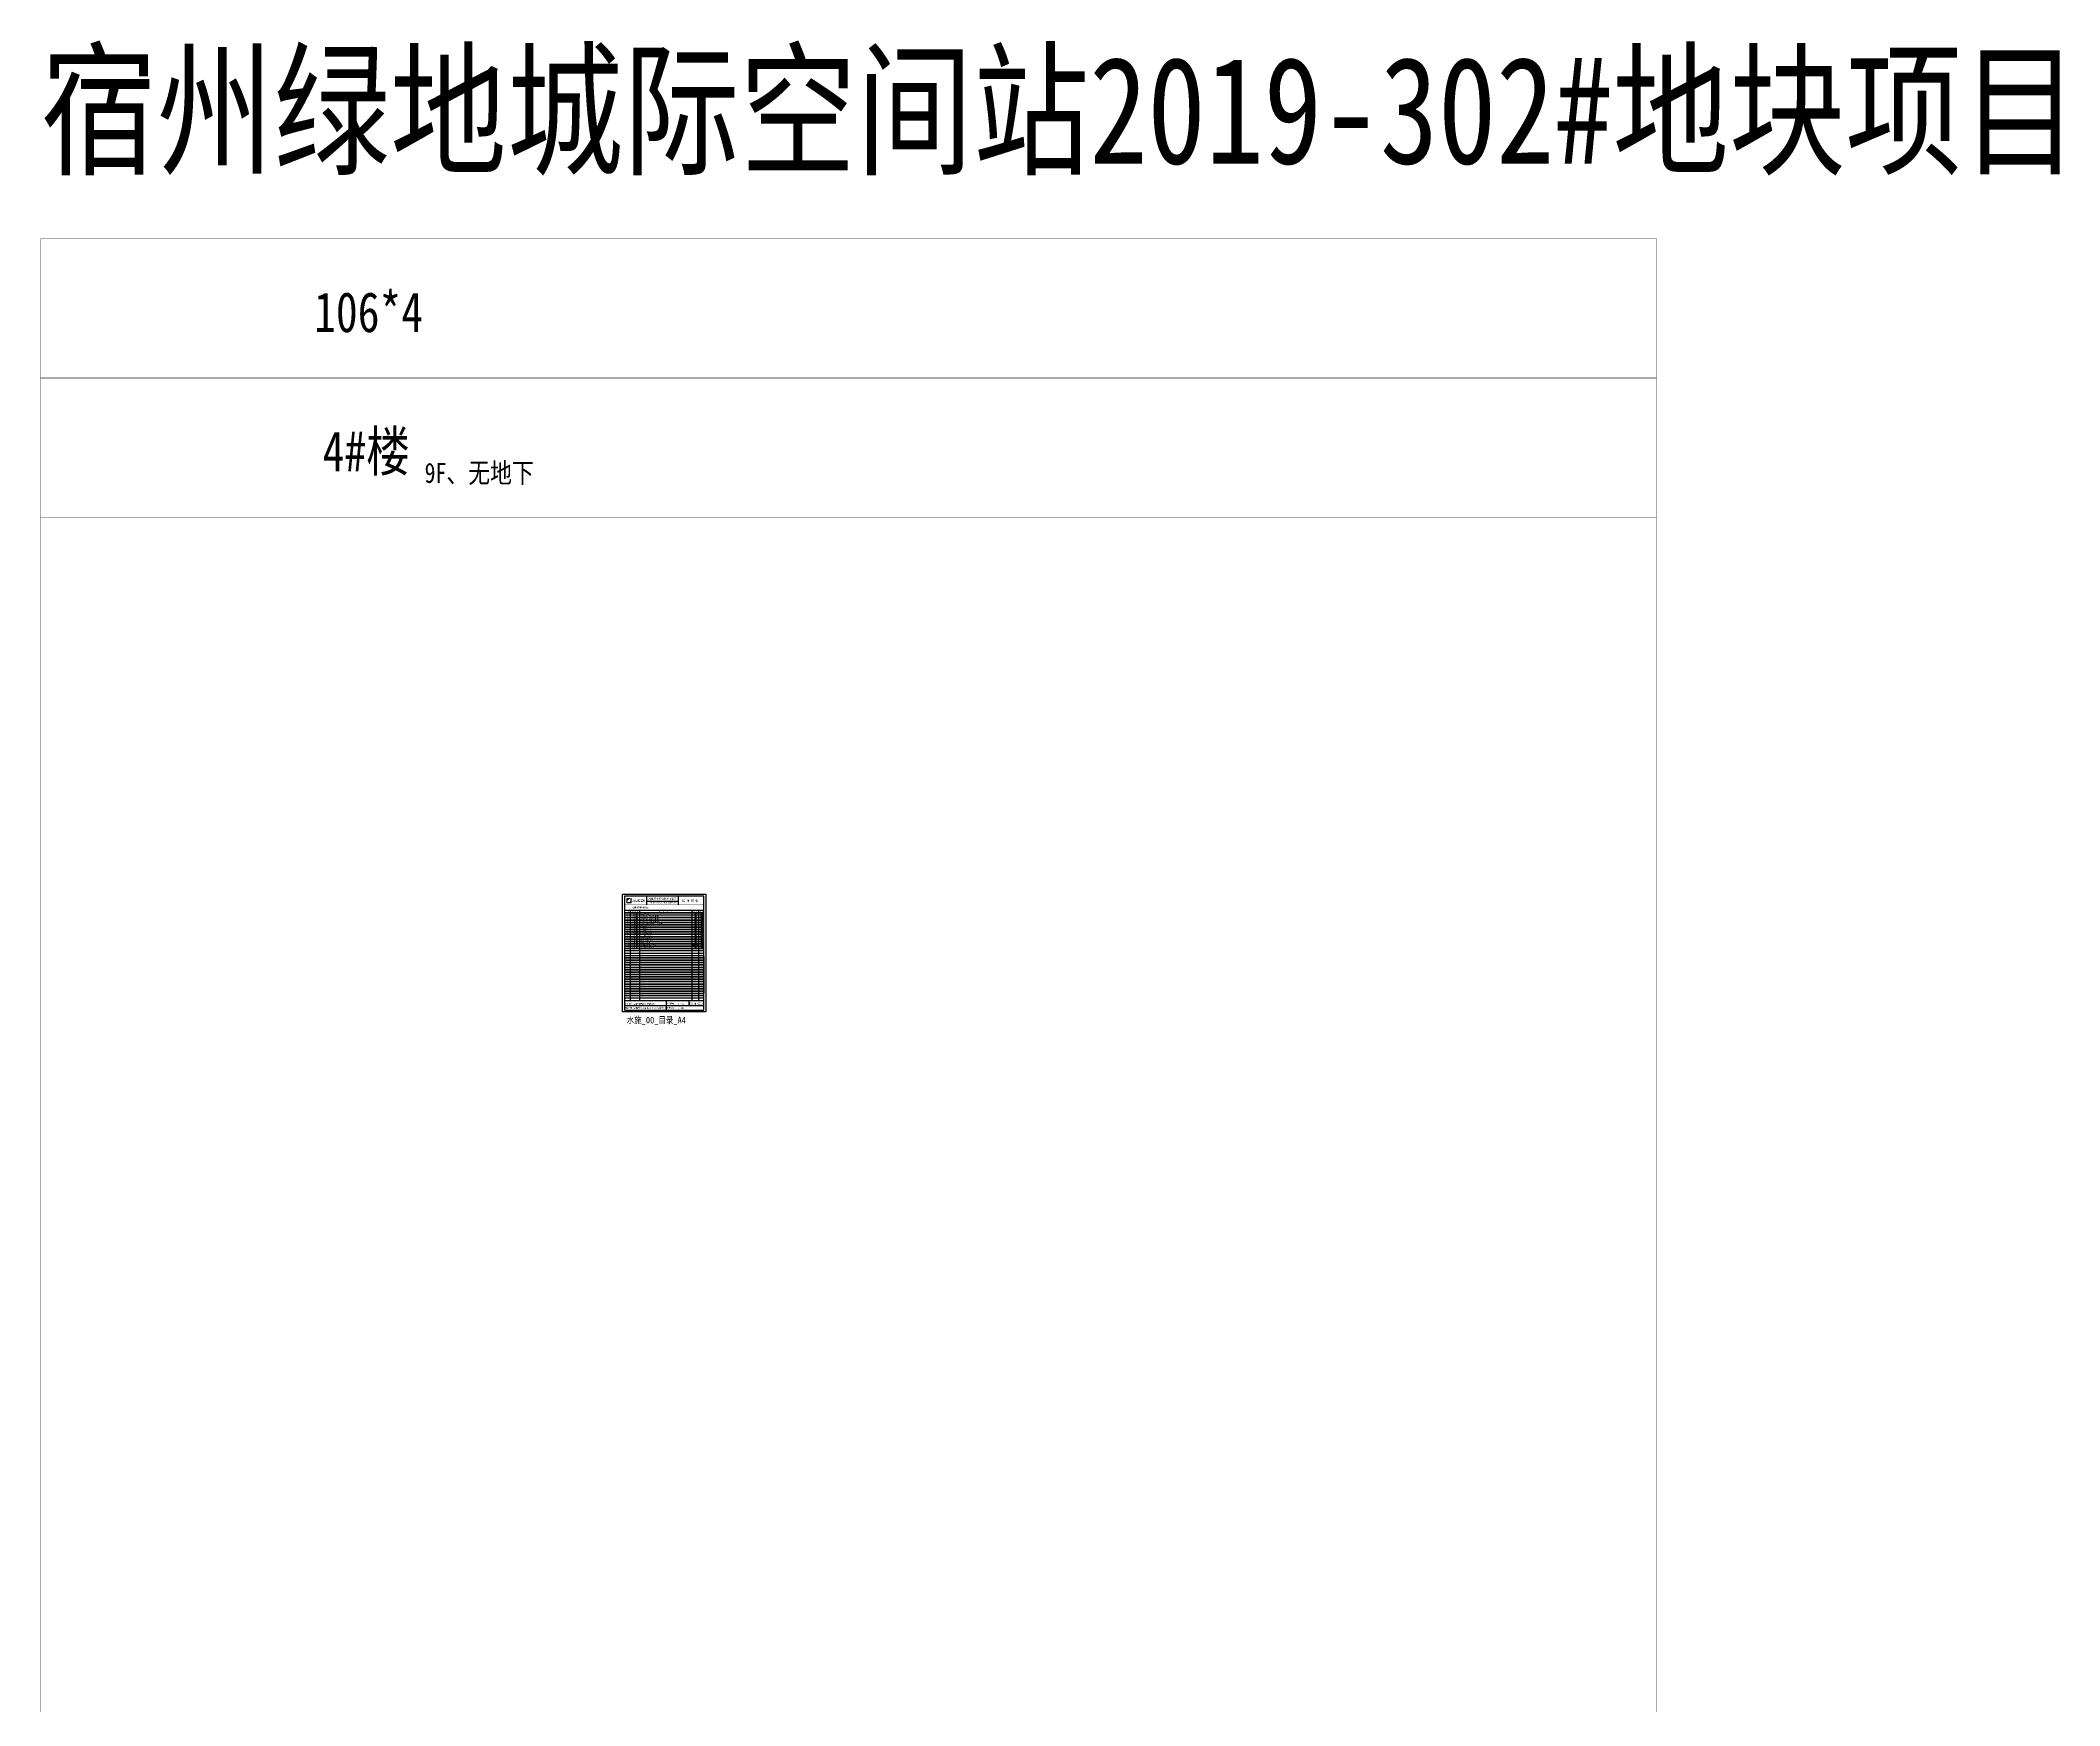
# Model space of a CAD drawing. Extents: x 27938 to 1042331, y -235042 to 1535213.
# Drawn here: x 533381 to 1042331, y 1115597 to 1535213 of the extents above; entities that cross this region are included whole.
import ezdxf

# ---------------------------------------------------------------- set-up
doc = ezdxf.new("R2010")
doc.units = 0
doc.header["$LTSCALE"] = 1000
doc.header["$MEASUREMENT"] = 0
for name, color, linetype in [('C-Sheet-图框', 101, 'Continuous'), ('PUB_TEXT', 4, 'Continuous'), ('text', 7, 'Continuous'), ('图框', 140, 'Continuous'), ('图签文字', 147, 'Continuous'), ('导图字', 7, 'Continuous')]:
    doc.layers.add(name, color=color, linetype=linetype)
doc.styles.add('_HZTXT', font='txt.shx', dxfattribs={"width": 0.8, "bigfont": 'hztxt.shx'})
doc.styles.add('DIM_FONT', font='SIMPLEX.shx', dxfattribs={"width": 0.56})
doc.styles.add('STYLE111', font='simhei.ttf', dxfattribs={"width": 0.7})
doc.styles.add('建筑图签-1', font='simhei.ttf', dxfattribs={"width": 0.7})
doc.styles.add('黑体', font='simhei.ttf')

# ---------------------------------------------------------------- blocks, each defined once
blk = doc.blocks.new('院标1')
h = blk.add_hatch(color=150)
h.dxf.hatch_style = 1
h.set_gradient(color1=(33, 113, 253), color2=(33, 113, 253), tint=1, name='INVCURVED')
edge = h.paths.add_edge_path()
edge.add_spline(control_points=[(116373, 648379), (116379, 648379), (116382, 648379), (116391, 648379), (116391, 648379), (116391, 648379), (116616, 648379), (116616, 648379), (116616, 648379), (116616, 648379), (116616, 648054), (116616, 648054), (116616, 648054), (116616, 648054), (116108, 648054), (116108, 648054), (116108, 648054), (116028, 648054), (115963, 648111), (115963, 648199), (115963, 648199), (115963, 648199), (115963, 649215), (115963, 649215), (115963, 649215), (115963, 649295), (116018, 649360), (116108, 649360), (116108, 649360), (116108, 649360), (116897, 649360), (116897, 649360), (116897, 649360), (116897, 649360), (116897, 649080), (116897, 649080), (116897, 649080), (116897, 649080), (116566, 649140), (116356, 648859), (116356, 648859), (116245, 648719), (116240, 648545), (116247, 648466), (116247, 648466), (116254, 648386), (116247, 648466), (116247, 648466), (116247, 648466), (116247, 648466), (116258, 648374), (116373, 648379)], knot_values=[0, 0, 0, 0, 0.0714286, 0.0714286, 0.0714286, 0.1071429, 0.1428571, 0.1428571, 0.1428571, 0.1785714, 0.2142857, 0.2142857, 0.2142857, 0.25, 0.2857143, 0.2857143, 0.2857143, 0.3214286, 0.3571429, 0.3571429, 0.3571429, 0.3928571, 0.4285714, 0.4285714, 0.4285714, 0.4642857, 0.5, 0.5, 0.5, 0.5357143, 0.5714286, 0.5714286, 0.5714286, 0.6071429, 0.6428571, 0.6428571, 0.6428571, 0.6785714, 0.7142857, 0.7142857, 0.7142857, 0.75, 0.7857143, 0.7857143, 0.7857143, 0.8214286, 0.8571429, 0.8571429, 0.8571429, 0.9285714, 1, 1, 1, 1], degree=3, periodic=0)
h = blk.add_hatch(color=150)
h.dxf.hatch_style = 1
h.set_gradient(color1=(33, 113, 253), color2=(33, 113, 253), tint=1, name='INVCURVED')
edge = h.paths.add_edge_path()
edge.add_spline(control_points=[(117268, 649215), (117268, 649215), (117268, 648199), (117268, 648199), (117268, 648199), (117268, 648114), (117212, 648054), (117123, 648054), (117123, 648054), (117123, 648054), (116663, 648054), (116663, 648054), (116663, 648054), (116663, 648054), (116663, 648379), (116663, 648379), (116663, 648379), (116663, 648379), (116865, 648379), (116865, 648379), (116865, 648379), (116907, 648379), (116941, 648413), (116941, 648455), (116941, 648455), (116941, 648455), (116941, 649360), (116941, 649360), (116941, 649360), (116941, 649360), (117123, 649360), (117123, 649360), (117123, 649360), (117204, 649360), (117268, 649306), (117268, 649215)], knot_values=[0, 0, 0, 0, 0.1, 0.1, 0.1, 0.15, 0.2, 0.2, 0.2, 0.25, 0.3, 0.3, 0.3, 0.35, 0.4, 0.4, 0.4, 0.45, 0.5, 0.5, 0.5, 0.55, 0.6, 0.6, 0.6, 0.65, 0.7, 0.7, 0.7, 0.75, 0.8, 0.8, 0.8, 0.9, 1, 1, 1, 1], degree=3, periodic=0)

msp = doc.modelspace()

# ---------------------------------------------------------------- hatches: boundary and pattern name
h = msp.add_hatch(color=150)
h.dxf.hatch_style = 1
h.set_gradient(color1=(33, 113, 253), color2=(33, 113, 253), tint=1, name='INVCURVED')
edge = h.paths.add_edge_path()
edge.add_spline(control_points=[(682386.7, 1318948.5), (682386.7, 1318948.5), (682386.7, 1317933.1), (682386.7, 1317933.1), (682386.7, 1317933.1), (682386.7, 1317848), (682331.1, 1317787.7), (682241.3, 1317787.7), (682241.3, 1317787.7), (682241.3, 1317787.7), (681781.6, 1317787.7), (681781.6, 1317787.7), (681781.6, 1317787.7), (681781.6, 1317787.7), (681781.6, 1318112.7), (681781.6, 1318112.7), (681781.6, 1318112.7), (681781.6, 1318112.7), (681983.9, 1318112.7), (681983.9, 1318112.7), (681983.9, 1318112.7), (682025.8, 1318112.7), (682059.7, 1318146.6), (682059.7, 1318188.4), (682059.7, 1318188.4), (682059.7, 1318188.4), (682059.7, 1319093.9), (682059.7, 1319093.9), (682059.7, 1319093.9), (682059.7, 1319093.9), (682241.3, 1319093.9), (682241.3, 1319093.9), (682241.3, 1319093.9), (682323, 1319093.9), (682386.7, 1319040.1), (682386.7, 1318948.5)], knot_values=[0, 0, 0, 0, 0.1, 0.1, 0.1, 0.15, 0.2, 0.2, 0.2, 0.25, 0.3, 0.3, 0.3, 0.35, 0.4, 0.4, 0.4, 0.45, 0.5, 0.5, 0.5, 0.55, 0.6, 0.6, 0.6, 0.65, 0.7, 0.7, 0.7, 0.75, 0.8, 0.8, 0.8, 0.9, 1, 1, 1, 1], degree=3, periodic=0)
at = {"layer": '图签文字'}
h = msp.add_hatch(color=4, dxfattribs=at)
h.paths.add_polyline_path([(685478, 1318783.7), (685584.8, 1318783.7), (685584.8, 1318128.9), (685478, 1318128.9)])
h.paths.add_polyline_path([(684838.2, 1318684.5), (684838.2, 1318237.4), (685144.7, 1318237.4), (685250.2, 1318328.1), (685250.2, 1318598.9), (685147.8, 1318684.5)], flags=16)
h.paths.add_polyline_path([(684737.8, 1318784.9), (684737.8, 1318137.1), (685181.8, 1318137.1), (685350.6, 1318282), (685350.6, 1318645.8), (685184.3, 1318784.9)])
h.paths.add_polyline_path([(684616.4, 1318788), (684616.4, 1318690), (684270.3, 1318690), (684157.4, 1318595.7), (684157.4, 1318323.9), (684270.3, 1318236.9), (684618.2, 1318236.9), (684618.2, 1318133.4), (684224.1, 1318133.4), (684052, 1318281.3), (684052, 1318645.6), (684220.4, 1318788)])
h.paths.add_polyline_path([(683355.9, 1318786.5), (683458.4, 1318786.5), (683458.4, 1318352.4), (683555.3, 1318240.7), (683734.3, 1318240.7), (683831.2, 1318352.4), (683831.2, 1318786.5), (683928.2, 1318786.5), (683928.2, 1318320.8), (683788.4, 1318136.3), (683501.3, 1318136.3), (683355.9, 1318322.6)])
h.paths.add_polyline_path([(682903.8, 1318785.3), (683003.3, 1318785.3), (683293.9, 1318135.7), (683195.6, 1318135.7), (682956.4, 1318674.7), (682807.5, 1318344.7), (683038.4, 1318344.7), (683089.8, 1318246.7), (682766, 1318246.7), (682716.2, 1318133.9), (682611.6, 1318133.9)])

# ---------------------------------------------------------------- linework, layer by layer
msp.add_line((700606.9, 1304403.6), (700606.9, 1295128.6))
at = {"color": 8, "const_width": 100}
for points in [[(533431.1, 1485217.4), (940731.1, 1485217.4), (940731.1, 1450137.4), (533431.1, 1450137.4)], [(533431.1, 1450137.4), (940731.1, 1450137.4), (940731.1, -234992.4), (533431.1, -234992.4)], [(533431.1, 1450137.4), (940731.1, 1450137.4), (940731.1, 1415057.4), (533431.1, 1415057.4)]]:
    msp.add_lwpolyline(points, close=True, dxfattribs=at)
at = {"layer": '图框'}
for p, q in [((680606.9, 1319578.4), (680606.9, 1290878.4)), ((700606.9, 1319578.4), (680606.9, 1319578.4)), ((686200.2, 1317378.4), (686200.2, 1319578.4)), ((694169.9, 1318240.4), (686200.2, 1318240.4)), ((694191, 1317378.4), (694191, 1319578.4)), ((700606.9, 1290878.4), (700606.9, 1319578.4)), ((680606.9, 1316028.4), (680606.9, 1292028.4)), ((680606.9, 1316028.4), (680606.9, 1296228.4)), ((680606.9, 1316028.4), (700606.9, 1316028.4)), ((700606.9, 1315353.4), (680606.9, 1315353.4)), ((700606.9, 1315353.4), (680606.9, 1315353.4)), ((680606.9, 1315353.4), (700606.9, 1315353.4)), ((680606.9, 1315353.4), (700606.9, 1315353.4)), ((700606.9, 1314753.4), (680606.9, 1314753.4)), ((700606.9, 1314153.4), (680606.9, 1314153.4)), ((680606.9, 1314153.4), (700606.9, 1314153.4)), ((680606.9, 1314153.4), (700606.9, 1314153.4)), ((700606.9, 1314153.4), (680606.9, 1314153.4)), ((700606.9, 1313553.4), (680606.9, 1313553.4)), ((700606.9, 1313553.4), (680606.9, 1313553.4)), ((680606.9, 1313553.4), (700606.9, 1313553.4)), ((682051.1, 1316028.4), (682051.1, 1293228.4)), ((684408.3, 1316028.4), (684408.3, 1293228.4)), ((697618.5, 1316028.4), (697618.5, 1293228.4)), ((699252.7, 1316028.4), (699252.7, 1293228.4)), ((700606.9, 1312953.4), (680606.9, 1312953.4)), ((700606.9, 1312953.4), (680606.9, 1312953.4)), ((680606.9, 1312953.4), (700606.9, 1312953.4)), ((680606.9, 1312953.4), (700606.9, 1312953.4)), ((700606.9, 1312353.4), (680606.9, 1312353.4)), ((700606.9, 1312353.4), (680606.9, 1312353.4)), ((700606.9, 1312353.4), (680606.9, 1312353.4)), ((700606.9, 1312353.4), (680606.9, 1312353.4)), ((680606.9, 1312353.4), (700606.9, 1312353.4)), ((680606.9, 1312353.4), (700606.9, 1312353.4)), ((700606.9, 1311753.4), (680606.9, 1311753.4)), ((680606.9, 1311753.4), (700606.9, 1311753.4)), ((680606.9, 1311753.4), (700606.9, 1311753.4)), ((700606.9, 1311753.4), (680606.9, 1311753.4)), ((700606.9, 1311153.4), (680606.9, 1311153.4)), ((700606.9, 1311153.4), (680606.9, 1311153.4)), ((680606.9, 1311153.4), (700606.9, 1311153.4)), ((680606.9, 1311153.4), (700606.9, 1311153.4)), ((700606.9, 1310553.4), (680606.9, 1310553.4)), ((700606.9, 1310553.4), (680606.9, 1310553.4)), ((680606.9, 1310553.4), (700606.9, 1310553.4)), ((680606.9, 1310553.4), (700606.9, 1310553.4)), ((700606.9, 1309953.4), (680606.9, 1309953.4)), ((700606.9, 1309953.4), (680606.9, 1309953.4)), ((700606.9, 1309953.4), (680606.9, 1309953.4)), ((700606.9, 1309953.4), (680606.9, 1309953.4)), ((680606.9, 1309953.4), (700606.9, 1309953.4)), ((680606.9, 1309953.4), (700606.9, 1309953.4)), ((700606.9, 1309353.4), (680606.9, 1309353.4)), ((680606.9, 1309353.4), (700606.9, 1309353.4)), ((680606.9, 1309353.4), (700606.9, 1309353.4)), ((700606.9, 1309353.4), (680606.9, 1309353.4)), ((700606.9, 1308753.4), (680606.9, 1308753.4)), ((700606.9, 1308753.4), (680606.9, 1308753.4)), ((680606.9, 1308753.4), (700606.9, 1308753.4)), ((680606.9, 1308753.4), (700606.9, 1308753.4)), ((700606.9, 1308153.4), (680606.9, 1308153.4)), ((700606.9, 1308153.4), (680606.9, 1308153.4)), ((680606.9, 1308153.4), (700606.9, 1308153.4)), ((680606.9, 1308153.4), (700606.9, 1308153.4)), ((700606.9, 1307553.4), (680606.9, 1307553.4)), ((700606.9, 1307553.4), (680606.9, 1307553.4)), ((700606.9, 1307553.4), (680606.9, 1307553.4)), ((700606.9, 1307553.4), (680606.9, 1307553.4)), ((680606.9, 1307553.4), (700606.9, 1307553.4)), ((680606.9, 1307553.4), (700606.9, 1307553.4)), ((700606.9, 1306953.4), (680606.9, 1306953.4)), ((680606.9, 1306953.4), (700606.9, 1306953.4)), ((680606.9, 1306953.4), (700606.9, 1306953.4)), ((700606.9, 1306953.4), (680606.9, 1306953.4)), ((700606.9, 1306353.4), (680606.9, 1306353.4)), ((700606.9, 1306353.4), (680606.9, 1306353.4)), ((680606.9, 1306353.4), (700606.9, 1306353.4)), ((680606.9, 1306353.4), (700606.9, 1306353.4)), ((700606.9, 1305753.4), (680606.9, 1305753.4)), ((700606.9, 1305153.4), (680606.9, 1305153.4)), ((700606.9, 1304553.4), (680606.9, 1304553.4)), ((700606.9, 1304028.4), (680606.9, 1304028.4)), ((680606.9, 1304028.4), (700606.9, 1304028.4)), ((680606.9, 1304028.4), (700606.9, 1304028.4)), ((700606.9, 1304028.4), (680606.9, 1304028.4)), ((700606.9, 1303428.4), (680606.9, 1303428.4)), ((700606.9, 1303428.4), (680606.9, 1303428.4)), ((680606.9, 1303428.4), (700606.9, 1303428.4)), ((680606.9, 1303428.4), (700606.9, 1303428.4)), ((700606.9, 1302828.4), (680606.9, 1302828.4)), ((700606.9, 1302828.4), (680606.9, 1302828.4)), ((680606.9, 1302828.4), (700606.9, 1302828.4)), ((680606.9, 1302828.4), (700606.9, 1302828.4)), ((700606.9, 1302228.4), (680606.9, 1302228.4)), ((700606.9, 1302228.4), (680606.9, 1302228.4)), ((700606.9, 1302228.4), (680606.9, 1302228.4)), ((700606.9, 1302228.4), (680606.9, 1302228.4)), ((680606.9, 1302228.4), (700606.9, 1302228.4)), ((680606.9, 1302228.4), (700606.9, 1302228.4)), ((700606.9, 1301628.4), (680606.9, 1301628.4)), ((680606.9, 1301628.4), (700606.9, 1301628.4)), ((680606.9, 1301628.4), (700606.9, 1301628.4)), ((700606.9, 1301628.4), (680606.9, 1301628.4)), ((700606.9, 1301028.4), (680606.9, 1301028.4)), ((700606.9, 1301028.4), (680606.9, 1301028.4)), ((680606.9, 1301028.4), (700606.9, 1301028.4)), ((680606.9, 1301028.4), (700606.9, 1301028.4)), ((700606.9, 1300428.4), (680606.9, 1300428.4)), ((700606.9, 1300428.4), (680606.9, 1300428.4)), ((680606.9, 1300428.4), (700606.9, 1300428.4)), ((680606.9, 1300428.4), (700606.9, 1300428.4)), ((700606.9, 1299828.4), (680606.9, 1299828.4)), ((700606.9, 1299828.4), (680606.9, 1299828.4)), ((700606.9, 1299828.4), (680606.9, 1299828.4)), ((700606.9, 1299828.4), (680606.9, 1299828.4)), ((680606.9, 1299828.4), (700606.9, 1299828.4)), ((680606.9, 1299828.4), (700606.9, 1299828.4)), ((700606.9, 1299228.4), (680606.9, 1299228.4)), ((680606.9, 1299228.4), (700606.9, 1299228.4)), ((680606.9, 1299228.4), (700606.9, 1299228.4)), ((700606.9, 1299228.4), (680606.9, 1299228.4)), ((700606.9, 1298628.4), (680606.9, 1298628.4)), ((700606.9, 1298628.4), (680606.9, 1298628.4)), ((680606.9, 1298628.4), (700606.9, 1298628.4)), ((680606.9, 1298628.4), (700606.9, 1298628.4)), ((700606.9, 1298028.4), (680606.9, 1298028.4)), ((700606.9, 1298028.4), (680606.9, 1298028.4)), ((680606.9, 1298028.4), (700606.9, 1298028.4)), ((680606.9, 1298028.4), (700606.9, 1298028.4)), ((700606.9, 1297428.4), (680606.9, 1297428.4)), ((700606.9, 1297428.4), (680606.9, 1297428.4)), ((700606.9, 1297428.4), (680606.9, 1297428.4)), ((700606.9, 1297428.4), (680606.9, 1297428.4)), ((680606.9, 1297428.4), (700606.9, 1297428.4)), ((680606.9, 1297428.4), (700606.9, 1297428.4)), ((700606.9, 1296828.4), (680606.9, 1296828.4)), ((680606.9, 1296828.4), (700606.9, 1296828.4)), ((680606.9, 1296828.4), (700606.9, 1296828.4)), ((700606.9, 1296828.4), (680606.9, 1296828.4)), ((700606.9, 1296228.4), (680606.9, 1296228.4)), ((700606.9, 1296228.4), (680606.9, 1296228.4)), ((680606.9, 1296228.4), (700606.9, 1296228.4)), ((680606.9, 1296228.4), (700606.9, 1296228.4)), ((700606.9, 1295628.4), (680606.9, 1295628.4)), ((700606.9, 1295628.4), (680606.9, 1295628.4)), ((700606.9, 1295628.4), (680606.9, 1295628.4)), ((700606.9, 1295628.4), (680606.9, 1295628.4)), ((680606.9, 1295628.4), (700606.9, 1295628.4)), ((680606.9, 1295628.4), (700606.9, 1295628.4)), ((700606.9, 1295028.4), (680606.9, 1295028.4)), ((680606.9, 1295028.4), (700606.9, 1295028.4)), ((700606.9, 1295028.4), (680606.9, 1295028.4)), ((680606.9, 1295028.4), (700606.9, 1295028.4)), ((700606.9, 1294428.4), (680606.9, 1294428.4)), ((700606.9, 1293828.4), (680606.9, 1293828.4)), ((700606.9, 1293228.4), (680606.9, 1293228.4)), ((691077.3, 1293078.4), (691077.3, 1290878.4)), ((696851.7, 1293078.4), (696851.7, 1291978.6)), ((680606.9, 1291977.4), (700606.9, 1291978.9)), ((680606.9, 1290878.4), (700606.9, 1290878.4))]:
    msp.add_line(p, q, dxfattribs=at)
for points in [[(701106.9, 1320078.4), (701106.9, 1290378.4), (680106.9, 1290378.4), (680106.9, 1320078.4)], [(701106.9, 1320078.4), (701106.9, 1290378.4), (680106.9, 1290378.4), (680106.9, 1320078.4)], [(680606.9, 1290878.4), (700606.9, 1290878.4), (700606.9, 1319578.4), (680606.9, 1319578.4)]]:
    msp.add_lwpolyline(points, close=True, dxfattribs=at)
at = {"layer": '图框', "const_width": 56.2}
for points in [[(680606.9, 1317378.4), (700606.9, 1317378.4)], [(680606.9, 1293128.6), (700606.9, 1293128.6)]]:
    msp.add_lwpolyline(points, dxfattribs=at)

# ---------------------------------------------------------------- block references
msp.add_blockref('院标1', (565116.5, 669730.2))

# ---------------------------------------------------------------- texts
at = {"layer": 'C-Sheet-图框', "color": 7, "linetype": 'Continuous', "style": 'STYLE111', "width": 0.7}
for s, p in [('4', (681204.5, 1313072.3)), ('3', (681204.5, 1313672.3)), ('2', (681204.5, 1314272.3)), ('1', (681204.5, 1314872.3)), ('5', (681204.5, 1312472.3)), ('8', (681204.5, 1310672.3)), ('9', (681204.5, 1310072.3)), ('6', (681204.5, 1311872.3)), ('7', (681204.5, 1311272.3)), ('12', (681204.5, 1308272.3)), ('10', (681204.5, 1309472.3)), ('11', (681204.5, 1308872.3)), ('13', (681204.5, 1307672.3)), ('14', (681204.5, 1307072.3)), ('15', (681204.5, 1306472.3))]:
    msp.add_text(s, height=350, dxfattribs=at).set_placement(p)
at = {"layer": 'PUB_TEXT', "linetype": 'Continuous', "style": '_HZTXT', "width": 0.6}
for p in [(682603.5, 1313630.7), (682603.5, 1313030.7), (682603.5, 1314830.7), (682603.5, 1314230.7), (682603.5, 1312430.7), (682603.5, 1311830.7), (682603.5, 1311230.7), (682603.5, 1310630.7), (682603.5, 1310030.7), (682603.5, 1309430.7), (682603.5, 1308830.7), (682603.5, 1308230.7), (682603.5, 1307630.7), (682603.5, 1307030.7), (682603.5, 1306430.7)]:
    msp.add_text('水施 - ', height=400, dxfattribs=at).set_placement(p)
at = {"layer": 'PUB_TEXT', "color": 1, "linetype": 'Continuous', "width": 0.6}
for s, height, style, p in [('01', 300, 'DIM_FONT', (683493.3, 1314864.8)), ('02', 300, 'DIM_FONT', (683493.3, 1314264.8)), ('03', 300, 'DIM_FONT', (683493.3, 1313664.8)), ('04', 300, 'DIM_FONT', (683493.3, 1313064.8)), ('1.0', 400, '_HZTXT', (699789.1, 1314842.5)), ('1.0', 400, '_HZTXT', (699789.1, 1314242.5)), ('1.0', 400, '_HZTXT', (699789.1, 1313642.5)), ('1.0', 400, '_HZTXT', (699789.1, 1313042.5)), ('05', 300, 'DIM_FONT', (683493.3, 1312464.8)), ('06', 300, 'DIM_FONT', (683493.3, 1311864.8)), ('07', 300, 'DIM_FONT', (683493.3, 1311264.8)), ('08', 300, 'DIM_FONT', (683493.3, 1310664.8)), ('09', 300, 'DIM_FONT', (683493.3, 1310064.8)), ('10', 300, 'DIM_FONT', (683493.3, 1309464.8)), ('11', 300, 'DIM_FONT', (683493.3, 1308864.8)), ('12', 300, 'DIM_FONT', (683493.3, 1308264.8)), ('1.0', 400, '_HZTXT', (699789.1, 1312442.5)), ('1.0', 400, '_HZTXT', (699789.1, 1311842.5)), ('1.0', 400, '_HZTXT', (699789.1, 1311242.5)), ('1.0', 400, '_HZTXT', (699789.1, 1310642.5)), ('1.0', 400, '_HZTXT', (699789.1, 1310042.5)), ('1.0', 400, '_HZTXT', (699789.1, 1309442.5)), ('1.0', 400, '_HZTXT', (699789.1, 1308842.5)), ('1.0', 400, '_HZTXT', (699789.1, 1308242.5)), ('1.0', 400, '_HZTXT', (699789.1, 1307642.5)), ('13', 300, 'DIM_FONT', (683493.3, 1307664.8)), ('14', 300, 'DIM_FONT', (683493.3, 1307064.8)), ('15', 300, 'DIM_FONT', (683493.3, 1306464.8)), ('1.0', 400, '_HZTXT', (699789.1, 1307042.5)), ('1.0', 400, '_HZTXT', (699789.1, 1306442.5))]:
    msp.add_text(s, height=height, dxfattribs=dict(at, style=style)).set_placement(p)
at = {"layer": 'PUB_TEXT', "color": 7, "linetype": 'Continuous', "style": '_HZTXT', "width": 0.6}
for s, p in [('给水排水图例', (684823.5, 1314842.5)), ('给水排水施工图设计说明(一)', (684823.5, 1314242.5)), ('给水排水施工图设计说明(二)', (684823.5, 1313642.5)), ('给水排水施工图设计说明(三)', (684823.5, 1313042.5)), ('A1', (698289.5, 1314842.5)), ('A1', (698289.5, 1314242.5)), ('A1', (698289.5, 1313642.5)), ('A1', (698289.5, 1313042.5)), ('机房层给排水平面图', (684823.5, 1308842.5)), ('构架层给排水平面图', (684823.5, 1308242.5)), ('九层给排水平面图', (684823.5, 1309442.5)), ('给排水抗震设计说明及支架安装示意图', (684823.5, 1312442.5)), ('给排水系统原理图', (684823.5, 1307642.5)), ('一层给排水平面图', (684823.5, 1311842.5)), ('二层给排水平面图', (684823.5, 1311242.5)), ('三层给排水平面图', (684823.5, 1310642.5)), ('四至八层给排水平面图', (684823.5, 1310042.5)), ('A1', (698289.5, 1312442.5)), ('A1', (698289.5, 1311842.5)), ('A1', (698289.5, 1311242.5)), ('A1', (698289.5, 1310642.5)), ('A1', (698289.5, 1310042.5)), ('A1', (698289.5, 1309442.5)), ('A1', (698289.5, 1308842.5)), ('A1', (698289.5, 1308242.5)), ('A1', (698289.5, 1307642.5)), ('标准层给排水户型大样图', (684823.5, 1307042.5)), ('户型给排水系统原理图', (684823.5, 1306442.5)), ('A1+3/4', (697839.8, 1307042.5)), ('A1', (698289.5, 1306442.5))]:
    msp.add_text(s, height=400, dxfattribs=at).set_placement(p)
at = {"layer": 'text', "color": 1, "style": '黑体', "width": 0.8}
for s, p in [('106*4', (602378.3, 1461708.2)), ('4#楼', (604522.2, 1426628.2))]:
    msp.add_text(s, height=10094.18, dxfattribs=at).set_placement(p)
at = {"layer": 'text', "color": 2, "style": '黑体', "width": 0.8}
msp.add_text('9F、无地下', height=5047.09, dxfattribs=at).set_placement((630223.5, 1423709.2))
at = {"layer": '图框', "color": 2, "style": '黑体', "width": 0.8}
msp.add_text('宿州绿地城际空间站2019-302#地块项目', height=26917.806, dxfattribs=at).set_placement((533431.1, 1504150.9))
at = {"layer": '图签文字', "color": 7, "style": '建筑图签-1'}
for s, height, width, p in [('安徽省城建设计研究总院股份有限公司', 500, 0.6, (686537.5, 1318632.9)), ('图 纸 目 录', 600, 0.8, (695249.9, 1318118.8)), ('序 号', 250, 0.8, (680969.3, 1315529.6)), ('图 纸 编 号', 250, 0.8, (682437, 1315529.6)), ('给排水专业图纸目录', 400, 0.8, (682669, 1316504)), ('图    纸    名    称', 250, 0.8, (689404, 1315529.6)), ('图  幅', 250, 0.8, (698022.6, 1315529.6)), ('版  次', 250, 0.8, (699519.1, 1315529.6)), ('项目编号:', 400, 0.8, (691204.8, 1292292.4)), ('阶段：', 400, 0.8, (697024.4, 1292280)), (' 建设单位: ', 400, 0.8, (680410.7, 1292227.4)), ('项目名称:', 400, 0.8, (680644.2, 1291204.9)), ('子项名称:', 400, 0.8, (691204.8, 1291192.6))]:
    msp.add_text(s, height=height, dxfattribs=dict(at, width=width)).set_placement(p)
at = {"layer": '图签文字', "color": 7, "linetype": 'Continuous', "style": '建筑图签-1', "width": 0.91}
msp.add_text('ANHUI URBAN CONSTRUCTION DESIGN INSTITUTE CORP.,LTD.', height=200, dxfattribs=at).set_placement((686853.6, 1317786.4))
at = {"layer": '图签文字', "color": 6, "style": '建筑图签-1', "width": 0.8}
for s, p in [('施工图设计', (698257.1, 1292280)), ('绿地集团宿州置业有限公司', (682893.5, 1292212.3)), ('绿地宿州城际空间站2019-302#地块项目', (682893.5, 1291189.7)), ('8221009', (694081.3, 1292292.4))]:
    msp.add_text(s, height=400, dxfattribs=at).set_placement(p)
at = {"layer": '图签文字', "color": 2, "style": '建筑图签-1', "width": 0.8}
msp.add_text('Y-4#楼', height=400, dxfattribs=at).set_placement((694081.2, 1291192.4))
at = {"layer": '导图字', "color": 1, "style": '黑体', "width": 0.8}
msp.add_text('水施_00_目录_A4', height=1682.363, dxfattribs=at).set_placement((681175.6, 1287499.6))

doc.saveas('drawing.dxf')
